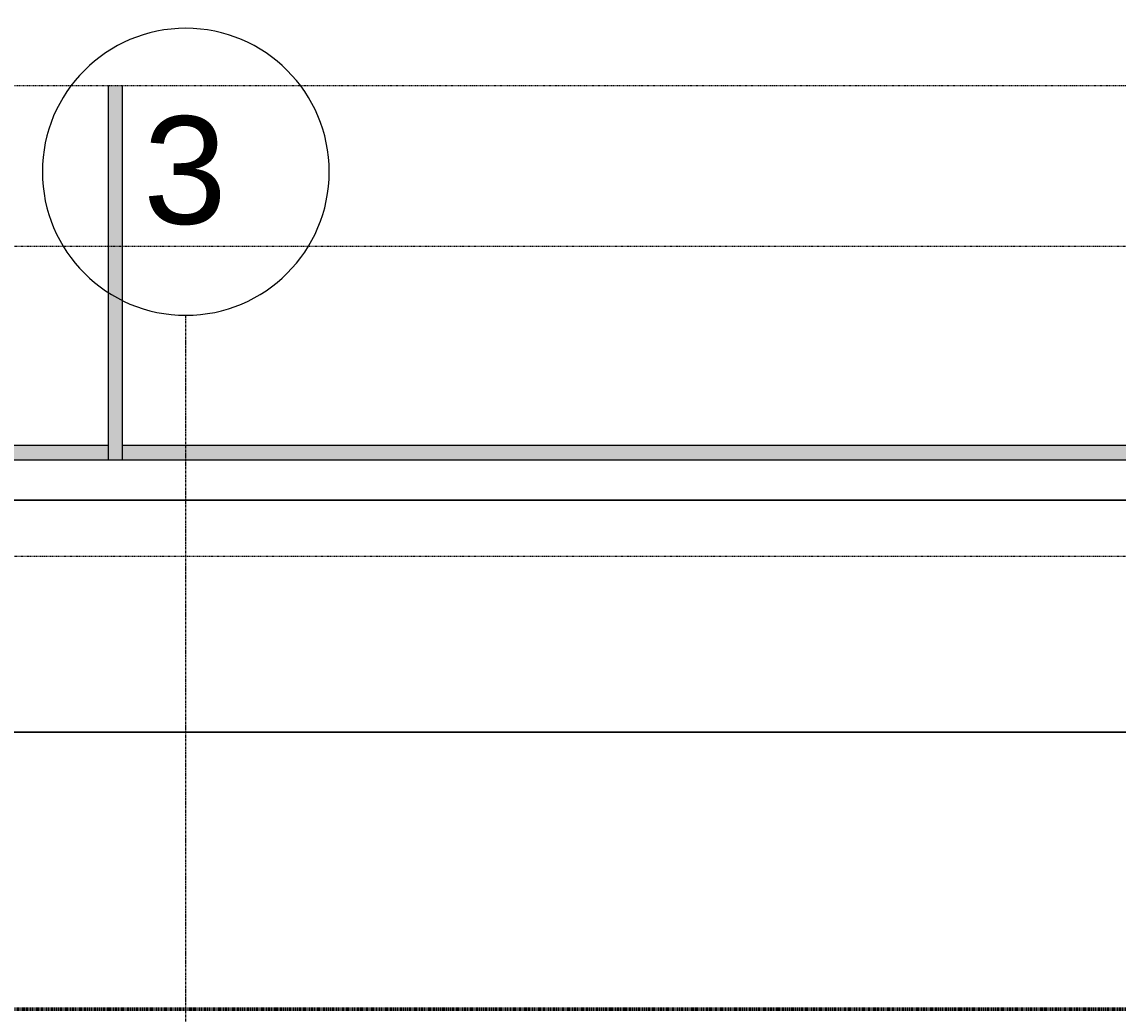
# Model space of a CAD drawing. Header units: inches. Extents: x -4254 to -1719, y 9514 to 12654.
# Drawn here: x -2861.6 to -2632.3, y 12267.6 to 12475.1 of the extents above; entities that cross this region are included whole.
import ezdxf

# ---------------------------------------------------------------- set-up
doc = ezdxf.new("R2010")
doc.units = ezdxf.units.IN
doc.header["$MEASUREMENT"] = 0
for name, pattern in [('Aligning Line 1_8_', [0.25, 0.125, -0.125]), ('Double Dash 3_8_', [1, 0.375, -0.125, 0.125, -0.125, 0.125, -0.125]), ('Grid Line 1_2_', [0.875, 0.5, -0.125, 0.125, -0.125])]:
    doc.linetypes.add(name, pattern=pattern)
for name, color, linetype, lineweight in [('0-1', 7, 'Continuous', 5), ('0-2', 7, 'Continuous', 9), ('C-PRKG-1', 55, 'Continuous', 9), ('C-PRKG-2', 7, 'Continuous', 9), ('C-PROP-LINE', 91, 'Double Dash 3_8_', 50), ('C-TOPO', 7, 'Continuous', 9), ('G-ANNO-SYMB-1', 147, 'Aligning Line 1_8_', 9), ('S-GRID-1', 1, 'Grid Line 1_2_', 9), ('S-GRID-IDEN', 1, 'Continuous', 9)]:
    doc.layers.add(name, color=color, linetype=linetype, lineweight=lineweight)
doc.styles.add('Arial_1', font='arial.ttf', dxfattribs={"height": 22.5})

# ---------------------------------------------------------------- blocks, each defined once
blk = doc.blocks.new('Parking_Stall_Multiple2 - street parking-1355854-FLOOR PLAN - ROOF')
at = {"layer": 'C-PRKG-1'}
h = blk.add_hatch(color=256, dxfattribs=at)
h.paths.add_polyline_path([(0, -879.63), (0, -963), (1.5, -961.5), (3, -963), (78.26, -963), (78.26, -961.07), (61.5, -961.5), (3, -959.95), (3, -723), (1.5, -721.5), (0, -723), (0, -861.64)], flags=0)
h.paths.add_polyline_path([(3, -720), (61.5, -721.5), (78.26, -721.07), (78.26, -720)], flags=0)
h = blk.add_hatch(color=256, dxfattribs=at)
h.paths.add_polyline_path([(0, -1200), (0.04, -1202.96), (1.5, -1201.5), (3, -1203), (78.26, -1203), (78.26, -1201.07), (61.5, -1201.5), (3, -1200), (3, -963), (1.5, -961.5), (0, -963), (0, -1107.19)], flags=0)
h.paths.add_polyline_path([(3, -960), (61.5, -961.5), (78.26, -961.07), (78.26, -960)], flags=0)
at = {"layer": 'C-PRKG-2'}
for p, q in [((0, -720), (0, -963)), ((3, -960), (3, -723)), ((78.26, -960), (0, -960)), ((0, -960), (0, -1203)), ((78.26, -960), (3, -960)), ((0, -963), (78.26, -963)), ((3, -1200), (3, -963)), ((3, -963), (78.26, -963))]:
    blk.add_line(p, q, dxfattribs=at)
blk = doc.blocks.new('CTR  - Topography_rvt-1-FLOOR PLAN - ROOF')
at = {"layer": 'C-TOPO'}
for p, q in [((-2838.48, 12375.07), (-2938.97, 12375.07)), ((-2938.97, 12375.07), (-2838.48, 12375.07)), ((-2689.76, 12375.07), (-2838.48, 12375.07)), ((-2838.48, 12375.07), (-2689.76, 12375.07)), ((-2477.5, 12375.07), (-2689.76, 12375.07)), ((-2689.76, 12375.07), (-2477.5, 12375.07)), ((-2921.96, 12326.59), (-2809.28, 12326.59)), ((-2809.28, 12326.59), (-2921.96, 12326.59)), ((-2809.28, 12326.59), (-2642.52, 12326.59)), ((-2642.52, 12326.59), (-2809.28, 12326.59)), ((-2642.52, 12326.59), (-2404.52, 12326.59)), ((-2404.52, 12326.59), (-2642.52, 12326.59))]:
    blk.add_line(p, q, dxfattribs=at)
at = {"layer": '0-2', "rotation": 89.99999999999908}
blk.add_blockref('Parking_Stall_Multiple2 - street parking-1355854-FLOOR PLAN - ROOF', (-3803.58, 12383.54), dxfattribs=at)
blk = doc.blocks.new('CTR - 1st Phase - Common Walls_rvt-1-FLOOR PLAN - ROOF')
at = {"layer": 'G-ANNO-SYMB-1'}
for p, q in [((-1910.96, 12461.73), (-4071.96, 12461.73)), ((-1910.9, 12428.12), (-4072.07, 12428.12)), ((-1910.9, 12363.34), (-4072.07, 12363.34))]:
    blk.add_line(p, q, dxfattribs=at)
blk = doc.blocks.new('CTR - 1st Phase -Stairs _ Elevators_rvt-1-FLOOR PLAN - ROOF')
at = {"layer": 'G-ANNO-SYMB-1'}
blk.add_line((-1910.96, 12461.73), (-4071.96, 12461.73), dxfattribs=at)
blk = doc.blocks.new('Family - ___-1878357-FLOOR PLAN - ROOF')
at = {"layer": 'C-PROP-LINE'}
blk.add_line((-3989.61, 12268.69), (-1910.9, 12268.69), dxfattribs=at)
blk = doc.blocks.new('Grid - Grid Head - Circle-50561-FLOOR PLAN - ROOF')
at = {"layer": 'S-GRID-IDEN'}
for start, end in [(360, 180), (180, 360)]:
    blk.add_arc((0, 0), 0.25, start, end, dxfattribs=at)

msp = doc.modelspace()

# ---------------------------------------------------------------- linework, layer by layer
at = {"layer": 'S-GRID-1'}
msp.add_line((-2827.32, 9836.18), (-2827.32, 12413.74), dxfattribs=at)

# ---------------------------------------------------------------- block references
at = {"layer": '0-1'}
for name in ['CTR  - Topography_rvt-1-FLOOR PLAN - ROOF', 'CTR - 1st Phase - Common Walls_rvt-1-FLOOR PLAN - ROOF', 'CTR - 1st Phase -Stairs _ Elevators_rvt-1-FLOOR PLAN - ROOF']:
    msp.add_blockref(name, (0, 0), dxfattribs=at)
at = {"layer": 'C-PROP-LINE'}
msp.add_blockref('Family - ___-1878357-FLOOR PLAN - ROOF', (0, 0), dxfattribs=at)
at = {"layer": 'S-GRID-IDEN', "xscale": 120, "yscale": 120, "zscale": 120}
msp.add_blockref('Grid - Grid Head - Circle-50561-FLOOR PLAN - ROOF', (-2827.32, 12443.74), dxfattribs=at)

# ---------------------------------------------------------------- texts
at = {"layer": 'S-GRID-IDEN', "insert": (-2836.24, 12455.35), "char_height": 22.5, "width": 21.21, "attachment_point": 1, "style": 'Arial_1'}
msp.add_mtext('3', dxfattribs=at)

doc.saveas('drawing.dxf')
